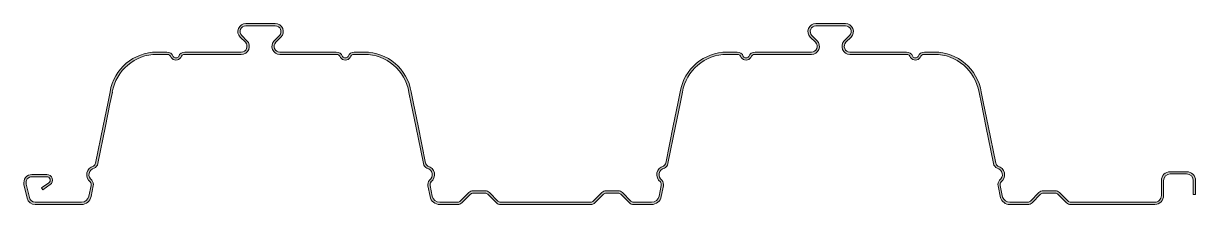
# Model space of a CAD drawing. Header units: metres. Extents: x -8 to 609, y 0 to 95.
import ezdxf

# ---------------------------------------------------------------- set-up
doc = ezdxf.new("R2010")
doc.units = ezdxf.units.M
doc.layers.add('A-DETL-GENF', color=92, linetype='Continuous', lineweight=18)

# ---------------------------------------------------------------- blocks, each defined once
blk = doc.blocks.new('23 Comflor - Comflor95-3649431-00_0 Basismaterialen')
at = {"layer": 'A-DETL-GENF'}
h = blk.add_hatch(color=256, dxfattribs=at)
h.paths.add_polyline_path([(587.5, 0), (588.74, 0.18), (589.73, 0.59), (590.42, 1.07), (590.99, 1.58), (591.64, 2.51), (592.06, 3.66), (592.2, 4.7), (592.2, 12.51), (592.32, 13.41), (592.66, 14.26), (593.22, 14.98), (593.95, 15.54), (594.79, 15.89), (595.7, 16.01), (604.3, 16.01), (605.2, 15.89), (606.05, 15.54), (606.77, 14.98), (607.33, 14.26), (607.68, 13.41), (607.8, 12.51), (607.8, 5.21), (609, 5.21), (609, 12.51), (608.84, 13.72), (608.37, 14.86), (607.62, 15.83), (606.65, 16.58), (605.51, 17.05), (604.3, 17.21), (595.7, 17.21), (594.48, 17.05), (593.35, 16.58), (592.37, 15.83), (591.63, 14.86), (591.16, 13.72), (591, 12.51), (591, 4.7), (590.91, 3.92), (590.65, 3.18), (590.23, 2.52), (589.68, 1.96), (588.81, 1.47), (588.27, 1.29), (587.5, 1.2), (543.32, 1.2), (543.32, 0), (569.02, 0)])
h.paths.add_polyline_path([(220.68, 0), (221.51, 0.11), (222.28, 0.43), (222.94, 0.94), (227.42, 5.41), (227.84, 5.73), (228.32, 5.93), (228.84, 6), (235.17, 6), (235.69, 5.93), (236.17, 5.73), (236.59, 5.41), (241.06, 0.94), (241.73, 0.43), (242.5, 0.11), (243.33, 0), (290.68, 0), (291.51, 0.11), (292.28, 0.43), (292.94, 0.94), (297.42, 5.41), (297.83, 5.73), (298.31, 5.93), (298.83, 6), (305.17, 6), (305.69, 5.93), (306.17, 5.73), (306.58, 5.41), (311.06, 0.94), (311.72, 0.43), (312.49, 0.11), (313.32, 0), (322.75, 0), (324, 0.16), (325.2, 0.64), (326.04, 1.17), (326.87, 2.02), (327.48, 3.04), (327.85, 4.16), (328.98, 9.73), (329.05, 10.53), (328.93, 11.32), (328.64, 12.07), (328.19, 12.73), (327.51, 13.34), (327.02, 14.1), (326.74, 14.96), (326.68, 15.86), (326.87, 16.75), (327.27, 17.56), (327.86, 18.24), (328.64, 18.75), (329.47, 19.04), (330.23, 19.56), (330.71, 20.04), (331.12, 20.73), (331.37, 21.49), (339, 58.96), (340.55, 64.29), (343.3, 69.12), (347.1, 73.17), (351.73, 76.24), (356.95, 78.15), (362.46, 78.8), (367.74, 78.8), (368.32, 78.72), (368.87, 78.5), (369.34, 78.15), (369.71, 77.7), (369.95, 77.16), (370.43, 76.59), (371.04, 76.16), (371.73, 75.89), (372.46, 75.8), (373.2, 75.89), (373.89, 76.16), (374.5, 76.59), (374.98, 77.16), (375.22, 77.7), (375.59, 78.15), (376.06, 78.5), (376.61, 78.72), (377.19, 78.8), (406.86, 78.8), (407.95, 78.94), (408.96, 79.36), (409.83, 80.03), (410.5, 80.9), (410.92, 81.91), (411.06, 83), (410.92, 84.09), (410.45, 85.16), (409.83, 85.97), (407.12, 88.68), (406.64, 89.3), (406.34, 90.02), (406.24, 90.8), (406.34, 91.58), (406.64, 92.3), (407.12, 92.92), (407.74, 93.4), (408.47, 93.7), (409.24, 93.8), (424.76, 93.8), (425.46, 93.72), (426.12, 93.47), (426.7, 93.08), (427.18, 92.56), (427.53, 91.95), (427.72, 91.27), (427.75, 90.56), (427.61, 89.87), (427.31, 89.23), (426.88, 88.68), (424.17, 85.97), (423.5, 85.1), (423.08, 84.09), (422.94, 83), (423.08, 81.91), (423.5, 80.9), (424.17, 80.03), (425.04, 79.36), (426.05, 78.94), (427.14, 78.8), (456.85, 78.8), (457.44, 78.72), (457.98, 78.5), (458.46, 78.15), (458.82, 77.7), (459.07, 77.16), (459.55, 76.59), (460.15, 76.16), (460.84, 75.89), (461.58, 75.8), (462.31, 75.89), (463.1, 76.23), (463.61, 76.59), (464.09, 77.16), (464.33, 77.7), (464.7, 78.15), (465.17, 78.5), (465.72, 78.72), (466.3, 78.8), (471.58, 78.8), (477.11, 78.15), (482.44, 76.16), (486.98, 73.15), (490.77, 69.07), (493.52, 64.22), (495.06, 58.87), (502.67, 21.49), (502.92, 20.73), (503.33, 20.04), (503.89, 19.47), (504.57, 19.04), (505.42, 18.74), (506.18, 18.24), (506.77, 17.56), (507.17, 16.75), (507.35, 15.86), (507.3, 14.96), (507.02, 14.1), (506.52, 13.34), (505.85, 12.73), (505.4, 12.07), (505.11, 11.32), (504.99, 10.53), (505.06, 9.73), (506.32, 3.56), (506.87, 2.39), (507.71, 1.39), (508.76, 0.64), (510.17, 0.13), (511.25, 0), (520.68, 0), (521.51, 0.11), (522.28, 0.43), (522.94, 0.94), (527.42, 5.41), (527.83, 5.73), (528.31, 5.93), (528.83, 6), (535.17, 6), (535.69, 5.93), (536.17, 5.73), (536.58, 5.41), (541.06, 0.94), (541.72, 0.43), (542.49, 0.11), (543.32, 0), (543.32, 1.2), (542.8, 1.27), (542.32, 1.47), (541.72, 1.97), (537.43, 6.26), (536.58, 6.85), (536, 7.09), (535.17, 7.2), (528.83, 7.2), (528, 7.09), (527.23, 6.77), (526.31, 6), (522.09, 1.79), (521.51, 1.4), (521.19, 1.27), (520.68, 1.2), (511.25, 1.2), (510.27, 1.32), (509.36, 1.68), (508.55, 2.24), (507.89, 3.04), (507.48, 3.87), (506.19, 10.46), (506.25, 10.96), (506.42, 11.42), (506.77, 11.94), (507.52, 12.66), (508.14, 13.66), (508.49, 14.79), (508.55, 15.96), (508.31, 17.12), (507.75, 18.24), (507.04, 19.07), (506.08, 19.75), (504.98, 20.17), (504.58, 20.46), (504.24, 20.83), (503.92, 21.49), (503.84, 21.73), (496.24, 59.08), (494.62, 64.7), (491.74, 69.79), (487.75, 74.07), (482.88, 77.3), (477.39, 79.32), (471.58, 80), (466.3, 80), (465.46, 79.9), (464.66, 79.59), (463.96, 79.11), (463.4, 78.46), (463.01, 77.7), (462.72, 77.41), (462.31, 77.16), (461.99, 77.05), (461.58, 77), (461.17, 77.05), (460.78, 77.19), (460.43, 77.41), (460.15, 77.71), (459.72, 78.5), (459.07, 79.19), (458.49, 79.59), (457.7, 79.9), (456.85, 80), (427.14, 80), (426.36, 80.1), (425.64, 80.4), (425, 80.9), (424.54, 81.5), (424.24, 82.22), (424.14, 83), (424.24, 83.78), (424.54, 84.5), (425.02, 85.12), (427.73, 87.83), (428.39, 88.7), (428.84, 89.87), (428.96, 90.8), (428.81, 91.89), (428.39, 92.9), (427.69, 93.8), (426.86, 94.44), (425.84, 94.86), (424.76, 95), (409.24, 95), (408.16, 94.86), (407.12, 94.42), (406.27, 93.77), (405.61, 92.9), (405.19, 91.89), (405.04, 90.8), (405.19, 89.71), (405.62, 88.68), (406.34, 87.76), (409, 85.1), (409.46, 84.5), (409.76, 83.78), (409.86, 83), (409.76, 82.22), (409.46, 81.5), (408.96, 80.86), (408.36, 80.4), (407.64, 80.1), (406.86, 80), (377.19, 80), (376.34, 79.9), (375.55, 79.59), (374.85, 79.11), (374.29, 78.46), (373.89, 77.7), (373.61, 77.41), (373.2, 77.16), (372.87, 77.05), (372.46, 77), (372.05, 77.05), (371.67, 77.19), (371.32, 77.41), (371.03, 77.71), (370.61, 78.5), (369.95, 79.19), (369.38, 79.59), (368.58, 79.9), (367.74, 80), (362.46, 80), (356.67, 79.32), (351.19, 77.31), (346.33, 74.1), (342.34, 69.84), (339.45, 64.77), (337.75, 58.87), (330.05, 21.26), (329.71, 20.73), (329.46, 20.46), (328.93, 20.13), (327.85, 19.68), (326.87, 18.92), (326.24, 18.17), (325.72, 17.12), (325.49, 15.86), (325.55, 14.79), (325.9, 13.66), (326.51, 12.66), (327.36, 11.85), (327.62, 11.42), (327.79, 10.96), (327.85, 10.43), (327.76, 9.73), (326.59, 4.16), (326.39, 3.54), (325.92, 2.76), (325.16, 2.02), (324.52, 1.61), (323.66, 1.3), (322.75, 1.2), (313.32, 1.2), (312.81, 1.27), (312.32, 1.47), (311.91, 1.79), (307.43, 6.26), (306.77, 6.77), (306, 7.09), (305.17, 7.2), (298.83, 7.2), (297.83, 7.02), (297.23, 6.77), (296.31, 6), (292.09, 1.79), (291.68, 1.47), (291.2, 1.27), (290.68, 1.2), (243.33, 1.2), (242.81, 1.27), (242.33, 1.47), (241.73, 1.97), (237.44, 6.26), (236.59, 6.85), (236, 7.09), (235.17, 7.2), (228.84, 7.2), (227.84, 7.02), (227.24, 6.77), (226.31, 6), (222.1, 1.79), (221.68, 1.47), (221.2, 1.27), (220.68, 1.2), (210.84, 1.25), (210.38, 1.3), (209.52, 1.61), (208.76, 2.1), (208, 2.96), (207.65, 3.54), (207.37, 4.4), (206.19, 10.46), (206.25, 10.96), (206.42, 11.42), (206.68, 11.85), (207.52, 12.66), (208.14, 13.66), (208.5, 14.96), (208.55, 15.96), (208.31, 17.12), (207.75, 18.24), (207.02, 19.09), (206.08, 19.75), (204.98, 20.17), (204.58, 20.46), (204.24, 20.83), (203.92, 21.49), (203.84, 21.73), (196.24, 59.08), (194.62, 64.7), (191.74, 69.79), (187.75, 74.07), (182.88, 77.3), (177.39, 79.32), (171.58, 80), (166.3, 80), (165.46, 79.9), (164.66, 79.59), (163.96, 79.11), (163.4, 78.46), (163.01, 77.7), (162.72, 77.41), (162.31, 77.16), (161.99, 77.05), (161.58, 77), (161.17, 77.05), (160.78, 77.19), (160.43, 77.41), (160.15, 77.71), (159.76, 78.46), (159.07, 79.19), (158.49, 79.59), (157.7, 79.9), (156.85, 80), (127.14, 80), (126.36, 80.1), (125.64, 80.4), (125, 80.9), (124.54, 81.5), (124.24, 82.22), (124.14, 83), (124.24, 83.78), (124.54, 84.5), (125.02, 85.12), (127.73, 87.83), (128.39, 88.7), (128.81, 89.71), (128.96, 90.8), (128.81, 91.89), (128.39, 92.9), (127.69, 93.8), (126.86, 94.44), (125.84, 94.86), (124.76, 95), (109.24, 95), (108.16, 94.86), (107.12, 94.42), (106.24, 93.73), (105.61, 92.9), (105.19, 91.89), (105.04, 90.8), (105.19, 89.71), (105.61, 88.7), (106.27, 87.83), (109, 85.1), (109.46, 84.5), (109.76, 83.78), (109.86, 83), (109.76, 82.22), (109.46, 81.5), (108.96, 80.86), (108.36, 80.4), (107.64, 80.1), (106.86, 80), (77.19, 80), (76.34, 79.9), (75.55, 79.59), (74.85, 79.11), (74.29, 78.46), (73.89, 77.7), (73.61, 77.41), (73.2, 77.16), (72.87, 77.05), (72.46, 77), (72.05, 77.05), (71.67, 77.19), (71.32, 77.41), (71.03, 77.71), (70.61, 78.5), (69.95, 79.19), (69.38, 79.59), (68.58, 79.9), (67.74, 80), (62.46, 80), (56.67, 79.32), (51.19, 77.31), (46.33, 74.1), (42.34, 69.84), (39.45, 64.77), (37.75, 58.87), (30.05, 21.26), (29.71, 20.73), (29.46, 20.46), (28.93, 20.13), (27.85, 19.68), (27, 19.07), (26.24, 18.17), (25.72, 17.12), (25.49, 15.86), (25.55, 14.79), (25.9, 13.66), (26.51, 12.66), (27.36, 11.85), (27.62, 11.42), (27.79, 10.96), (27.85, 10.43), (27.8, 9.97), (26.67, 4.4), (26.39, 3.54), (25.92, 2.76), (25.28, 2.1), (24.52, 1.61), (23.66, 1.3), (22.75, 1.2), (-1.56, 1.2), (-2.26, 1.28), (-2.92, 1.51), (-3.51, 1.87), (-4.01, 2.36), (-4.39, 2.95), (-4.62, 3.61), (-6.34, 10.71), (-6.43, 11.51), (-6.3, 12.32), (-5.98, 13.06), (-5.48, 13.7), (-4.83, 14.19), (-4.08, 14.49), (-3.28, 14.6), (5, 14.54), (5.41, 14.38), (5.77, 14.12), (6.05, 13.77), (6.23, 13.37), (6.31, 12.94), (6.28, 12.5), (6.14, 12.08), (5.89, 11.71), (5.57, 11.41), (1.73, 8.73), (2.42, 7.74), (6.26, 10.43), (6.81, 10.93), (7.21, 11.55), (7.45, 12.26), (7.51, 13), (7.38, 13.73), (7.06, 14.41), (6.59, 14.99), (5.99, 15.43), (5.3, 15.7), (4.56, 15.8), (-3.28, 15.8), (-4.38, 15.63), (-5.4, 15.19), (-6.28, 14.52), (-6.97, 13.64), (-7.42, 12.63), (-7.6, 11.53), (-7.51, 10.42), (-5.79, 3.33), (-5.46, 2.42), (-4.94, 1.61), (-4.25, 0.93), (-3.43, 0.42), (-2.52, 0.11), (-1.56, 0), (22.75, 0), (23.93, 0.13), (25.04, 0.53), (26.04, 1.17), (26.87, 2.02), (27.48, 3.04), (27.85, 4.16), (28.98, 9.73), (29.05, 10.53), (28.93, 11.32), (28.61, 12.11), (28.19, 12.73), (27.51, 13.34), (27.02, 14.1), (26.74, 14.96), (26.68, 15.86), (26.87, 16.75), (27.27, 17.56), (27.86, 18.24), (28.64, 18.75), (29.47, 19.04), (30.15, 19.47), (30.71, 20.04), (31.12, 20.73), (31.37, 21.49), (39, 58.96), (40.55, 64.29), (43.3, 69.12), (47.1, 73.17), (51.73, 76.24), (56.95, 78.15), (62.46, 78.8), (67.74, 78.8), (68.32, 78.72), (68.87, 78.5), (69.34, 78.15), (69.71, 77.7), (69.95, 77.16), (70.43, 76.59), (71.04, 76.16), (71.73, 75.89), (72.46, 75.8), (73.2, 75.89), (73.89, 76.16), (74.5, 76.59), (74.98, 77.16), (75.22, 77.7), (75.59, 78.15), (76.06, 78.5), (76.61, 78.72), (77.19, 78.8), (106.86, 78.8), (107.95, 78.94), (108.96, 79.36), (109.83, 80.03), (110.5, 80.9), (110.92, 81.91), (111.06, 83), (110.92, 84.09), (110.45, 85.16), (109.83, 85.97), (107.12, 88.68), (106.64, 89.3), (106.34, 90.02), (106.24, 90.8), (106.34, 91.58), (106.64, 92.3), (107.12, 92.92), (107.74, 93.4), (108.47, 93.7), (109.24, 93.8), (124.76, 93.8), (125.46, 93.72), (126.12, 93.47), (126.7, 93.08), (127.18, 92.56), (127.53, 91.95), (127.72, 91.27), (127.72, 90.42), (127.53, 89.69), (127.18, 89.06), (126.7, 88.5), (124.17, 85.97), (123.5, 85.1), (123.08, 84.09), (122.94, 83), (123.08, 81.91), (123.5, 80.9), (124.17, 80.03), (125.04, 79.36), (126.05, 78.94), (127.14, 78.8), (156.85, 78.8), (157.44, 78.72), (157.98, 78.5), (158.46, 78.15), (158.82, 77.7), (159.07, 77.16), (159.55, 76.59), (160.15, 76.16), (160.84, 75.89), (161.58, 75.8), (162.31, 75.89), (163.1, 76.23), (163.61, 76.59), (164.09, 77.16), (164.33, 77.7), (164.7, 78.15), (165.17, 78.5), (165.72, 78.72), (166.3, 78.8), (171.58, 78.8), (177.11, 78.15), (182.44, 76.16), (186.98, 73.15), (190.77, 69.07), (193.52, 64.22), (195.06, 58.87), (202.67, 21.49), (202.92, 20.73), (203.33, 20.04), (203.89, 19.47), (204.57, 19.04), (205.42, 18.74), (206.19, 18.22), (206.77, 17.56), (207.17, 16.75), (207.35, 15.86), (207.3, 14.96), (207.02, 14.1), (206.52, 13.34), (205.85, 12.73), (205.4, 12.07), (205.11, 11.32), (204.99, 10.53), (205.06, 9.73), (206.19, 4.16), (206.56, 3.04), (207.17, 2.02), (208, 1.17), (208.99, 0.53), (210.11, 0.13), (211.29, 0)])
for p, q in [((110.45, 95), (109.24, 95)), ((110.45, 93.8), (109.24, 93.8)), ((123.6, 95), (110.45, 95)), ((123.7, 93.8), (110.45, 93.8)), ((124.76, 95), (123.6, 95)), ((124.76, 93.8), (123.7, 93.8)), ((410.4, 95), (409.24, 95)), ((410.45, 93.8), (409.24, 93.8)), ((423.55, 95), (410.4, 95)), ((423.7, 93.8), (410.45, 93.8)), ((424.76, 95), (423.55, 95)), ((424.76, 93.8), (423.7, 93.8)), ((106.27, 87.83), (108.98, 85.12)), ((107.12, 88.68), (109.83, 85.97)), ((124.17, 85.97), (126.88, 88.68)), ((125.02, 85.12), (127.73, 87.83)), ((406.27, 87.83), (408.98, 85.12)), ((407.12, 88.68), (409.83, 85.97)), ((424.17, 85.97), (426.88, 88.68)), ((425.02, 85.12), (427.73, 87.83)), ((67.74, 80), (62.46, 80)), ((67.74, 78.8), (62.46, 78.8)), ((105.65, 80), (77.19, 80)), ((105.65, 78.8), (77.19, 78.8)), ((106.86, 80), (105.65, 80)), ((106.86, 78.8), (105.65, 78.8)), ((128.35, 80), (127.14, 80)), ((128.35, 78.8), (127.14, 78.8)), ((156.85, 80), (128.35, 80)), ((156.85, 78.8), (128.35, 78.8)), ((171.58, 80), (166.3, 80)), ((171.58, 78.8), (166.3, 78.8)), ((367.74, 80), (362.46, 80)), ((367.74, 78.8), (362.46, 78.8)), ((405.65, 80), (377.19, 80)), ((405.65, 78.8), (377.19, 78.8)), ((406.86, 80), (405.65, 80)), ((406.86, 78.8), (405.65, 78.8)), ((428.35, 80), (427.14, 80)), ((456.85, 78.8), (427.14, 78.8)), ((456.85, 80), (428.35, 80)), ((471.58, 80), (466.3, 80)), ((471.58, 78.8), (466.3, 78.8)), ((37.81, 59.17), (36.58, 53.09)), ((39, 58.96), (37.75, 52.85)), ((196.29, 52.85), (195.06, 58.87)), ((197.46, 53.09), (196.24, 59.08)), ((337.81, 59.17), (336.58, 53.09)), ((339, 58.96), (337.75, 52.85)), ((496.29, 52.85), (495.06, 58.87)), ((497.46, 53.09), (496.24, 59.08)), ((36.58, 53.09), (34.18, 41.33)), ((37.75, 52.85), (35.36, 41.09)), ((198.68, 41.09), (196.29, 52.85)), ((199.86, 41.33), (197.46, 53.09)), ((336.58, 53.09), (334.18, 41.33)), ((337.75, 52.85), (335.36, 41.09)), ((498.68, 41.09), (496.29, 52.85)), ((499.86, 41.33), (497.46, 53.09)), ((34.18, 41.33), (30.2, 21.73)), ((35.36, 41.09), (31.37, 21.49)), ((202.67, 21.49), (198.68, 41.09)), ((203.84, 21.73), (199.86, 41.33)), ((334.18, 41.33), (330.2, 21.73)), ((335.36, 41.09), (331.37, 21.49)), ((502.67, 21.49), (498.68, 41.09)), ((503.84, 21.73), (499.86, 41.33)), ((4.56, 15.8), (-3.28, 15.8)), ((-3.28, 14.6), (4.56, 14.6)), ((591, 12.51), (591, 4.7)), ((592.2, 12.51), (592.2, 4.7)), ((604.3, 17.21), (595.7, 17.21)), ((600, 16.01), (595.7, 16.01)), ((600, 16.01), (604.3, 16.01)), ((607.8, 12.51), (607.8, 5.21)), ((609, 5.21), (609, 12.51)), ((-7.51, 10.42), (-5.79, 3.33)), ((-4.62, 3.61), (-6.34, 10.71)), ((5.57, 11.41), (1.73, 8.73)), ((1.73, 8.73), (2.42, 7.74)), ((2.42, 7.74), (6.26, 10.43)), ((27.8, 9.97), (26.67, 4.4)), ((28.98, 9.73), (27.85, 4.16)), ((206.19, 4.16), (205.06, 9.73)), ((207.37, 4.4), (206.23, 9.97)), ((226.57, 6.26), (222.1, 1.79)), ((235.17, 7.2), (228.84, 7.2)), ((241.91, 1.79), (237.44, 6.26)), ((296.57, 6.26), (292.09, 1.79)), ((305.17, 7.2), (298.83, 7.2)), ((311.91, 1.79), (307.43, 6.26)), ((327.8, 9.97), (326.67, 4.4)), ((328.98, 9.73), (327.85, 4.16)), ((506.32, 3.56), (505.06, 9.73)), ((507.48, 3.87), (506.23, 9.97)), ((526.57, 6.26), (522.09, 1.79)), ((535.17, 7.2), (528.83, 7.2)), ((541.91, 1.79), (537.43, 6.26)), ((22.75, 1.2), (-1.56, 1.2)), ((220.68, 1.2), (211.29, 1.2)), ((227.42, 5.41), (222.94, 0.94)), ((235.17, 6), (228.84, 6)), ((241.06, 0.94), (236.59, 5.41)), ((290.68, 1.2), (243.33, 1.2)), ((297.42, 5.41), (292.94, 0.94)), ((305.17, 6), (298.83, 6)), ((311.06, 0.94), (306.58, 5.41)), ((317.26, 1.2), (313.32, 1.2)), ((322.75, 1.2), (317.26, 1.2)), ((520.68, 1.2), (511.25, 1.2)), ((527.42, 5.41), (522.94, 0.94)), ((535.17, 6), (528.83, 6)), ((541.06, 0.94), (536.58, 5.41)), ((587.5, 1.2), (543.32, 1.2)), ((607.8, 5.21), (609, 5.21)), ((-1.56, 0), (22.75, 0)), ((211.29, 0), (220.68, 0)), ((243.33, 0), (290.68, 0)), ((313.32, 0), (317.26, 0)), ((317.26, 0), (322.75, 0)), ((511.25, 0), (520.68, 0)), ((543.32, 0), (587.5, 0))]:
    blk.add_line(p, q, dxfattribs=at)
for centre, radius, start, end in [((109.24, 90.8), 4.2, 90, 225), ((109.24, 90.8), 3, 90, 225), ((124.76, 90.8), 4.2, 315, 90), ((124.76, 90.8), 3, 315, 90.00914), ((409.24, 90.8), 4.2, 90, 225), ((409.24, 90.8), 3, 90, 225), ((424.76, 90.8), 4.2, 315, 90), ((424.76, 90.8), 3, 315, 90.00914), ((106.86, 83), 4.2, 270, 45), ((106.86, 83), 3, 270, 45), ((127.14, 83), 4.2, 135, 270), ((127.14, 83), 3, 135, 270), ((406.86, 83), 4.2, 270, 45), ((406.86, 83), 3, 270, 45), ((427.14, 83), 4.2, 135, 270), ((427.14, 83), 3, 135, 270), ((62.46, 55), 25, 90, 170.38742), ((62.46, 55), 23.8, 90, 170.42135), ((67.74, 76.49), 3.51, 20.35301, 90), ((67.74, 76.49), 2.31, 16.93008, 90), ((72.46, 78.8), 3, 213.14425, 326.85575), ((72.46, 78.8), 1.8, 217.34509, 322.65491), ((77.19, 76.49), 3.51, 90, 159.64699), ((77.19, 76.49), 2.31, 90, 163.06992), ((156.85, 76.49), 3.51, 20.35301, 90), ((156.85, 76.49), 2.31, 16.93008, 90), ((161.58, 78.8), 3, 213.14425, 326.85575), ((161.58, 78.8), 1.8, 217.34509, 322.65491), ((166.3, 76.49), 3.51, 90, 159.64699), ((166.3, 76.49), 2.31, 90, 163.06992), ((171.58, 55), 25, 9.39888, 90), ((171.58, 55), 23.8, 9.35812, 90), ((362.46, 55), 25, 90, 170.38742), ((362.46, 55), 23.8, 90, 170.42135), ((367.74, 76.49), 3.51, 20.35301, 90), ((367.74, 76.49), 2.31, 16.93008, 90), ((372.46, 78.8), 3, 213.14425, 326.85575), ((372.46, 78.8), 1.8, 217.34509, 322.65491), ((377.19, 76.49), 3.51, 90, 159.64699), ((377.19, 76.49), 2.31, 90, 163.06992), ((456.85, 76.49), 3.51, 20.35301, 90), ((456.85, 76.49), 2.31, 16.93008, 90), ((461.58, 78.8), 3, 213.14425, 326.85575), ((461.58, 78.8), 1.8, 217.34509, 322.65491), ((466.3, 76.49), 3.51, 90, 159.64699), ((466.3, 76.49), 2.31, 90, 163.06992), ((471.58, 55), 25, 9.39888, 90), ((471.58, 55), 23.8, 9.35812, 90), ((30.18, 15.61), 4.7, 103.79665, 233.20335), ((30.18, 15.61), 3.5, 101.64971, 235.35029), ((27.94, 22.19), 2.3, 298.9324, 348.5), ((27.94, 22.19), 3.5, 295.86316, 348.5), ((206.1, 22.19), 3.5, 191.5, 244.13684), ((206.1, 22.19), 2.3, 191.5, 241.0676), ((203.86, 15.61), 3.5, 304.64971, 78.35029), ((203.86, 15.61), 4.7, 306.79665, 76.20335), ((330.18, 15.61), 4.7, 103.79665, 233.20335), ((330.18, 15.61), 3.5, 101.64971, 235.35029), ((327.94, 22.19), 2.3, 298.9324, 348.5), ((327.94, 22.19), 3.5, 295.86316, 348.5), ((506.1, 22.19), 3.5, 191.5, 244.13684), ((506.1, 22.19), 2.3, 191.5, 241.0676), ((503.86, 15.61), 3.5, 304.64971, 78.35029), ((503.86, 15.61), 4.7, 306.79665, 76.20335), ((-3.16, 11.35), 4.44, 91.51964, 192.06001), ((-3.28, 11.45), 3.15, 90, 193.57965), ((4.56, 12.85), 2.95, 304.99862, 90), ((4.56, 12.85), 1.75, 304.9986, 90), ((25.55, 10.43), 3.5, 348.5, 41.13684), ((208.49, 10.43), 3.5, 138.86316, 191.5), ((325.55, 10.43), 3.5, 348.5, 41.13684), ((508.49, 10.43), 3.5, 138.86316, 191.5), ((595.7, 12.51), 4.7, 90, 180), ((595.7, 12.51), 3.5, 90, 180), ((604.3, 12.51), 4.7, 0, 90), ((604.3, 12.51), 3.5, 360, 90), ((25.55, 10.43), 2.3, 348.5, 38.0676), ((208.49, 10.43), 2.3, 141.9324, 191.5), ((228.84, 4), 3.2, 90, 135), ((235.17, 4), 3.2, 45, 90), ((298.83, 4), 3.2, 90, 135), ((305.17, 4), 3.2, 45, 90), ((325.55, 10.43), 2.3, 348.5, 38.0676), ((508.49, 10.43), 2.3, 141.9324, 191.5), ((528.83, 4), 3.2, 90, 135), ((535.17, 4), 3.2, 45, 90), ((-1.56, 4.35), 4.35, 193.57966, 270), ((-1.56, 4.35), 3.15, 193.57965, 270), ((22.75, 5.2), 4, 270, 348.5), ((22.75, 5.2), 5.2, 270, 348.5), ((211.29, 5.2), 5.2, 191.5, 270), ((211.29, 5.2), 4, 191.5, 270), ((220.68, 3.2), 2, 270, 315), ((220.68, 3.2), 3.2, 270, 315), ((228.84, 4), 2, 90, 135), ((235.17, 4), 2, 45, 90), ((243.33, 3.2), 3.2, 225, 270), ((243.33, 3.2), 2, 225, 270), ((290.68, 3.2), 2, 270, 315), ((290.68, 3.2), 3.2, 270, 315), ((298.83, 4), 2, 90, 135), ((305.17, 4), 2, 45, 90), ((313.32, 3.2), 3.2, 225, 270), ((313.32, 3.2), 2, 225, 270), ((322.75, 5.2), 4, 270, 348.5), ((322.75, 5.2), 5.2, 270, 348.5), ((511.25, 5.2), 5.2, 198.42862, 270), ((511.25, 5.2), 4, 199.40129, 270), ((520.68, 3.2), 2, 270, 315), ((520.68, 3.2), 3.2, 270, 315), ((528.83, 4), 2, 90, 135), ((535.17, 4), 2, 45, 90), ((543.32, 3.2), 3.2, 225, 270), ((543.32, 3.2), 2, 225, 269.99952), ((587.5, 4.7), 3.5, 269.99952, 360), ((587.5, 4.7), 4.7, 269.99952, 271.41995), ((587.5, 4.7), 4.7, 271.4082, 360)]:
    blk.add_arc(centre, radius, start, end, dxfattribs=at)

msp = doc.modelspace()

# ---------------------------------------------------------------- block references
msp.add_blockref('23 Comflor - Comflor95-3649431-00_0 Basismaterialen', (0, 0))

doc.saveas('drawing.dxf')
